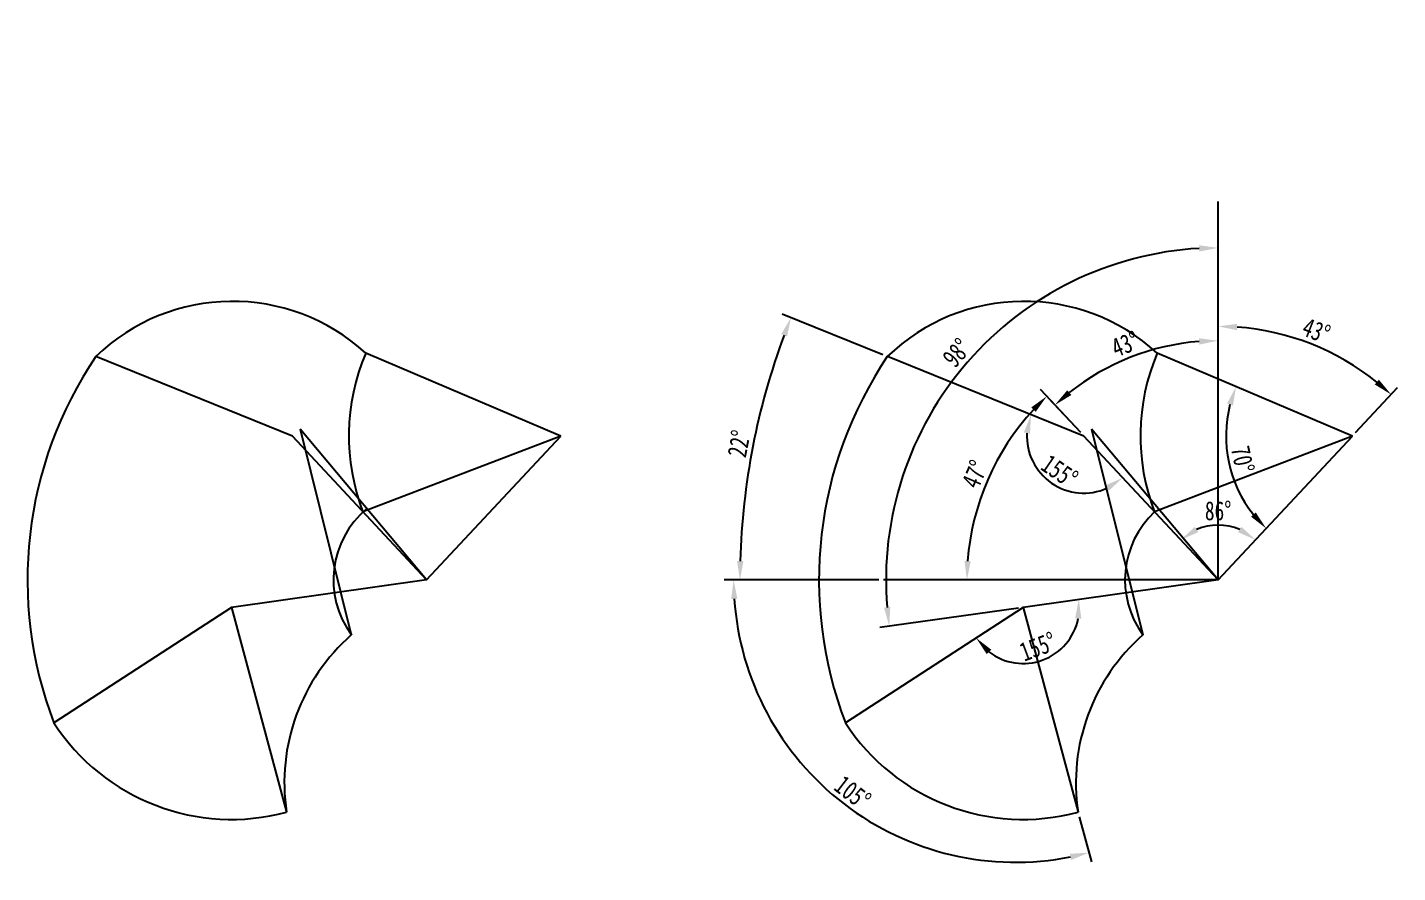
# Model space of a CAD drawing. Header units: millimetres. Extents: x -2601 to 21461, y 11492 to 21077.
# Drawn here: x 8600 to 13125, y 18286 to 21077 of the extents above; entities that cross this region are included whole.
import ezdxf

# ---------------------------------------------------------------- set-up
doc = ezdxf.new("R2010")
doc.units = ezdxf.units.MM
doc.header["$PDSIZE"] = -1
doc.styles.get("Standard").update_dxf_attribs({"font": ''})
doc.styles.get('Standard').set_extended_font_data('HYSWLongFangSong')
doc.dimstyles.new('ISO-25', dxfattribs={"dimscale": 25, "dimtxt": 3.5, "dimasz": 1.6, "dimexe": 1.25, "dimexo": 0.625, "dimtad": 1, "dimdec": 0, "dimzin": 9, "dimdsep": 46, "dimtxsty": 'Standard', "dimcen": 2.5, "dimadec": 0, "dimazin": 2, "dimtfac": 1, "dimtdec": 0, "dimtofl": 0, "dimtmove": 0, "dimatfit": 3, "dimfxl": 1, "dimarcsym": 0})

# ---------------------------------------------------------------- blocks, each defined once
blk = doc.blocks.new('02')
at = {"color": 6}
for p, q in [((7333.8, 132.1), (7037.9, 766.5)), ((7333.8, -517.9), (7333.8, 132.1))]:
    blk.add_line(p, q, dxfattribs=at)
blk = doc.blocks.new('03')
at = {"color": 6}
for p, q in [((9007.4, 132.1), (8312.6, 46.8)), ((9007.4, -517.9), (9007.4, 132.1))]:
    blk.add_line(p, q, dxfattribs=at)
blk = doc.blocks.new('04')
at = {"color": 6}
for p, q in [((10393.7, 132.1), (10086.8, -497)), ((10393.7, -517.9), (10393.7, 132.1))]:
    blk.add_line(p, q, dxfattribs=at)
blk = doc.blocks.new('*D100')
at = {"color": 1, "lineweight": -3}
blk.add_arc((12975.4, 19727.3), 417.3, 165.5893, 218.4107, dxfattribs=at)
at = {"color": 1}
for points in [[(12561.4, 19834.5), (12581.1, 19827.9), (12591.3, 19890.4)], [(12656.1, 19475.1), (12640.8, 19461), (12690.8, 19422.2)]]:
    blk.add_solid(points, dxfattribs=at)
at = {"layer": 'Defpoints', "color": 0}
for p in [(12331.1, 20000.9), (12975.4, 19727.3), (12975.4, 19727.3), (12558.1, 19724.9), (12532.1, 19252)]:
    blk.add_point(p, dxfattribs=at)
at = {"color": 1, "insert": (12613.1, 19650.3), "char_height": 62.5, "attachment_point": 5, "rotation": 282}
blk.add_mtext('70°', dxfattribs=at)
blk = doc.blocks.new('*D101')
at = {"color": 1, "lineweight": -3}
blk.add_arc((12088.8, 19727.3), 188.3, 177.1024, 293.8976, dxfattribs=at)
at = {"color": 1}
for points in [[(11890.6, 19739.1), (11910.9, 19734.6), (11914.2, 19797.9)], [(12159.4, 19563.9), (12170.9, 19546.5), (12217.3, 19589.6)]]:
    blk.add_solid(points, dxfattribs=at)
at = {"layer": 'Defpoints', "color": 0}
for p in [(11439.8, 19989.6), (12088.8, 19727.3), (12088.8, 19727.3), (11925.2, 19634.1), (12532.1, 19252)]:
    blk.add_point(p, dxfattribs=at)
at = {"color": 1, "insert": (12008.7, 19610.8), "char_height": 62.5, "attachment_point": 5, "rotation": 325.5}
blk.add_mtext('155°', dxfattribs=at)
blk = doc.blocks.new('*D102')
at = {"color": 1, "lineweight": -3}
blk.add_arc((12532.1, 19252), 181.3, 66.8552, 113.1448, dxfattribs=at)
at = {"color": 1}
for points in [[(12466.6, 19409.9), (12455.2, 19427.4), (12408.5, 19384.5)], [(12609.1, 19427.4), (12597.7, 19409.9), (12655.7, 19384.5)]]:
    blk.add_solid(points, dxfattribs=at)
at = {"layer": 'Defpoints', "color": 0}
for p in [(12088.8, 19727.3), (12975.4, 19727.3), (12577, 19427.6), (12532.1, 19252), (12532.1, 19252)]:
    blk.add_point(p, dxfattribs=at)
at = {"color": 1, "insert": (12532.1, 19480.1), "char_height": 62.5, "attachment_point": 5}
blk.add_mtext('86°', dxfattribs=at)
blk = doc.blocks.new('*D103')
at = {"color": 1, "lineweight": -3}
blk.add_line((12078.2, 19738.8), (11945.1, 19881.5), dxfattribs=at)
blk.add_arc((12532.1, 19252), 829.5, 137.3178, 175.6822, dxfattribs=at)
at = {"color": 1}
for points in [[(11914.9, 19821.7), (11929.7, 19807), (11966.4, 19858.7)], [(11715.3, 19314), (11694.5, 19314.8), (11702.6, 19252)]]:
    blk.add_solid(points, dxfattribs=at)
at = {"layer": 'Defpoints', "color": 0}
for p in [(12088.8, 19727.3), (11823.6, 19683.3), (11427.4, 19252), (12532.1, 19252), (12532.1, 19252)]:
    blk.add_point(p, dxfattribs=at)
at = {"color": 1, "insert": (11728.4, 19601.4), "char_height": 62.5, "attachment_point": 5, "rotation": 66.5}
blk.add_mtext('47°', dxfattribs=at)
blk = doc.blocks.new('*D104')
at = {"color": 1, "lineweight": -3}
blk.add_line((12986.1, 19738.8), (13124.7, 19887.4), dxfattribs=at)
blk.add_arc((12532.1, 19252), 837.6, 51.2764, 85.7236, dxfattribs=at)
at = {"color": 1}
for points in [[(12594.2, 20076.8), (12595, 20097.6), (12532.1, 20089.5)], [(13062.9, 19913.3), (13049.3, 19897.5), (13103.3, 19864.5)]]:
    blk.add_solid(points, dxfattribs=at)
at = {"layer": 'Defpoints', "color": 0}
for p in [(12532.1, 21076.6), (12933.9, 19986.9), (12975.4, 19727.3), (12532.1, 19252), (12532.1, 19252)]:
    blk.add_point(p, dxfattribs=at)
at = {"color": 1, "insert": (12856.3, 20074.9), "char_height": 62.5, "attachment_point": 5, "rotation": 338.5}
blk.add_mtext('43°', dxfattribs=at)
blk = doc.blocks.new('*D105')
at = {"color": 1, "lineweight": -3}
blk.add_line((12078.2, 19738.8), (11971.9, 19852.7), dxfattribs=at)
blk.add_arc((12532.1, 19252), 790.2, 94.5332, 128.4668, dxfattribs=at)
at = {"color": 1}
for points in [[(12469.3, 20050.1), (12470.1, 20029.2), (12532.1, 20042.1)], [(12047.4, 19862.7), (12033.8, 19878.5), (11993.2, 19829.9)]]:
    blk.add_solid(points, dxfattribs=at)
at = {"layer": 'Defpoints', "color": 0}
for p in [(12532.1, 21076.6), (12336.5, 20017.5), (12088.8, 19727.3), (12532.1, 19252), (12532.1, 19252)]:
    blk.add_point(p, dxfattribs=at)
at = {"color": 1, "insert": (12225.4, 20030.8), "char_height": 62.5, "attachment_point": 5, "rotation": 21.5}
blk.add_mtext('43°', dxfattribs=at)
blk = doc.blocks.new('*D107')
at = {"color": 1, "lineweight": -3}
for p, q in [((11425.3, 19995.4), (11092.7, 20129.8)), ((11411.8, 19252), (10922.1, 19252))]:
    blk.add_line(p, q, dxfattribs=at)
blk.add_arc((13265.4, 19252), 2312.1, 159.5488, 178.4512, dxfattribs=at)
at = {"color": 1}
for points in [[(11089.3, 20063.6), (11108.7, 20056.1), (11121.7, 20118.1)], [(10964.6, 19314.3), (10943.7, 19314.6), (10953.3, 19252)]]:
    blk.add_solid(points, dxfattribs=at)
at = {"layer": 'Defpoints', "color": 0}
for p in [(11439.8, 19989.6), (11028.6, 19837.4), (12088.8, 19727.3), (11427.4, 19252), (12532.1, 19252)]:
    blk.add_point(p, dxfattribs=at)
at = {"color": 1, "insert": (10949.8, 19702.1), "char_height": 62.5, "attachment_point": 5, "rotation": 79}
blk.add_mtext('22°', dxfattribs=at)
blk = doc.blocks.new('*D108')
at = {"color": 1, "lineweight": -3}
for p, q in [((11411.8, 19252), (10901.1, 19252)), ((12073.7, 18470.3), (12113.5, 18321.6))]:
    blk.add_line(p, q, dxfattribs=at)
blk.add_arc((11864.2, 19252), 931.9, 183.8434, 281.1566, dxfattribs=at)
at = {"color": 1}
for points in [[(10924, 19189.2), (10944.8, 19189.9), (10932.3, 19252)], [(12042.2, 18347.8), (12046.9, 18327.5), (12105.4, 18351.8)]]:
    blk.add_solid(points, dxfattribs=at)
at = {"layer": 'Defpoints', "color": 0}
for p in [(11427.4, 19252), (12532.1, 19252), (11888.5, 19161.5), (11100.8, 18717.5), (12069.6, 18485.4)]:
    blk.add_point(p, dxfattribs=at)
at = {"color": 1, "insert": (11325.4, 18549.8), "char_height": 62.5, "attachment_point": 5, "rotation": 322.5}
blk.add_mtext('105°', dxfattribs=at)
blk = doc.blocks.new('*D109')
at = {"color": 1, "lineweight": -3}
blk.add_line((11873, 19159.3), (11415.2, 19095), dxfattribs=at)
blk.add_arc((12532.1, 19252), 1096.6, 93.2659, 184.7341, dxfattribs=at)
at = {"color": 1}
for points in [[(12469.4, 20357.2), (12469.9, 20336.4), (12532.1, 20348.6)], [(11449.6, 19162.6), (11428.9, 19160.3), (11446.2, 19099.3)]]:
    blk.add_solid(points, dxfattribs=at)
at = {"layer": 'Defpoints', "color": 0}
for p in [(12532.1, 21076.6), (11940.2, 20175.1), (12532.1, 19252), (12532.1, 19252), (11888.5, 19161.5)]:
    blk.add_point(p, dxfattribs=at)
at = {"color": 1, "insert": (11669.1, 20002.2), "char_height": 62.5, "attachment_point": 5, "rotation": 49}
blk.add_mtext('98°', dxfattribs=at)
blk = doc.blocks.new('*D115')
at = {"color": 1, "lineweight": -3}
blk.add_arc((11888.5, 19161.5), 185.3, 232.4146, 348.5854, dxfattribs=at)
at = {"color": 1}
for points in [[(12080.5, 19124.5), (12059.7, 19125.1), (12072, 19187.3)], [(11783.1, 19021.7), (11767.8, 19007.6), (11733, 19060.6)]]:
    blk.add_solid(points, dxfattribs=at)
at = {"layer": 'Defpoints', "color": 0}
for p in [(12532.1, 19252), (11888.5, 19161.5), (11888.5, 19161.5), (12014, 19025.2), (11301.4, 18780.3)]:
    blk.add_point(p, dxfattribs=at)
at = {"color": 1, "insert": (11936.9, 19031.8), "char_height": 62.5, "attachment_point": 5, "rotation": 20.5}
blk.add_mtext('155%%d', dxfattribs=at)

msp = doc.modelspace()

# ---------------------------------------------------------------- linework, layer by layer
at = {"color": 90}
for q in [(12532.1, 20501.4), (11427.4, 19252)]:
    msp.add_line((12532.1, 19252), q, dxfattribs=at)
at = {"color": 6}
for p, q in [((10361.8, 19727.3), (9717.4, 20000.9)), ((12975.4, 19727.3), (12331.1, 20000.9)), ((10361.8, 19727.3), (9708.2, 19476.5)), ((9918.5, 19252), (10361.8, 19727.3)), ((12975.4, 19727.3), (12321.9, 19476.5)), ((12532.1, 19252), (12975.4, 19727.3))]:
    msp.add_line(p, q, dxfattribs=at)
for centre, radius, start, end in [((9277.8, 19522.1), 650, 47.4388, 134.0123), ((11891.4, 19522.1), 650, 47.4388, 134.0123), ((10361.8, 19727.3), 700, 157, 201), ((12975.4, 19727.3), 700, 157, 201), ((9918.5, 19252), 1318, 145.9704, 200.9704), ((12532.1, 19252), 1318, 145.9704, 200.9704), ((9918.5, 19252), 307.6, 130, 216.114), ((12532.1, 19252), 307.6, 133, 216.114), ((10098.7, 18582.1), 650, 131.2673, 188.5615), ((12712.4, 18582.1), 650, 131.2673, 188.5615), ((9274.8, 19161.5), 700, 213, 285), ((11888.5, 19161.5), 700, 213, 285)]:
    msp.add_arc(centre, radius, start, end)

# ---------------------------------------------------------------- block references
for name, p, rotation in [('02', (4201.7, 14629.1), 43), ('02', (6815.4, 14629.1), 43), ('04', (1623.5, 12967.8), 40), ('04', (4237.2, 12967.8), 40), ('02', (10426.3, 11917.5), 97.99999999999994), ('03', (10659.2, 10260.2), 97.99999999999994), ('02', (13039.9, 11917.5), 97.99999999999994), ('03', (13272.9, 10260.2), 97.99999999999994)]:
    msp.add_blockref(name, p, dxfattribs=dict(rotation=rotation))

# ---------------------------------------------------------------- dimensions: what is measured, and where the dimension line sits
at = {"color": 90}
for base, line1, line2, picture, middle in [((11940.2, 20175.1), ((12532.1, 19252), (12532.1, 21076.6)), ((12532.1, 19252), (11888.5, 19161.5)), '*D109', (11669.1, 20002.2)), ((11028.6, 19837.4), ((12532.1, 19252), (11427.4, 19252)), ((12088.8, 19727.3), (11439.8, 19989.6)), '*D107', (10949.8, 19702.1)), ((11100.8, 18717.5), ((12532.1, 19252), (11427.4, 19252)), ((11888.5, 19161.5), (12069.6, 18485.4)), '*D108', (11325.4, 18549.8)), ((12014, 19025.2), ((12532.1, 19252), (11888.5, 19161.5)), ((11888.5, 19161.5), (11301.4, 18780.3)), '*D115', (11936.9, 19031.8))]:
    dim = msp.add_angular_dim_2l(base=base, line1=line1, line2=line2, dimstyle='ISO-25', override={"dimtxt": 2.5, "dimasz": 2.5, "dimclrd": 1, "dimclre": 1, "dimclrt": 1, "dimlwd": 65533, "dimlwe": 65533}, dxfattribs=at)
    dim.commit()
    dim.dimension.update_dxf_attribs({"geometry": picture, "text_midpoint": middle})
for base, line1, line2, picture, middle in [((12336.5, 20017.5), ((12532.1, 19252), (12532.1, 21076.6)), ((12532.1, 19252), (12088.8, 19727.3)), '*D105', (12225.4, 20030.8)), ((12933.9, 19986.9), ((12532.1, 19252), (12532.1, 21076.6)), ((12532.1, 19252), (12975.4, 19727.3)), '*D104', (12856.3, 20074.9)), ((12558.1, 19724.9), ((12532.1, 19252), (12975.4, 19727.3)), ((12975.4, 19727.3), (12331.1, 20000.9)), '*D100', (12613.1, 19650.3)), ((11925.2, 19634.1), ((12532.1, 19252), (12088.8, 19727.3)), ((12088.8, 19727.3), (11439.8, 19989.6)), '*D101', (12008.7, 19610.8)), ((11823.6, 19683.3), ((12532.1, 19252), (12088.8, 19727.3)), ((12532.1, 19252), (11427.4, 19252)), '*D103', (11728.4, 19601.4)), ((12577, 19427.6), ((12532.1, 19252), (12975.4, 19727.3)), ((12532.1, 19252), (12088.8, 19727.3)), '*D102', (12532.1, 19480.1))]:
    dim = msp.add_angular_dim_2l(base=base, line1=line1, line2=line2, dimstyle='ISO-25', override={"dimtxt": 2.5, "dimasz": 2.5, "dimclrd": 1, "dimclre": 1, "dimclrt": 1, "dimlwd": 65533, "dimlwe": 65533})
    dim.commit()
    dim.dimension.update_dxf_attribs({"geometry": picture, "text_midpoint": middle})

doc.saveas('drawing.dxf')
